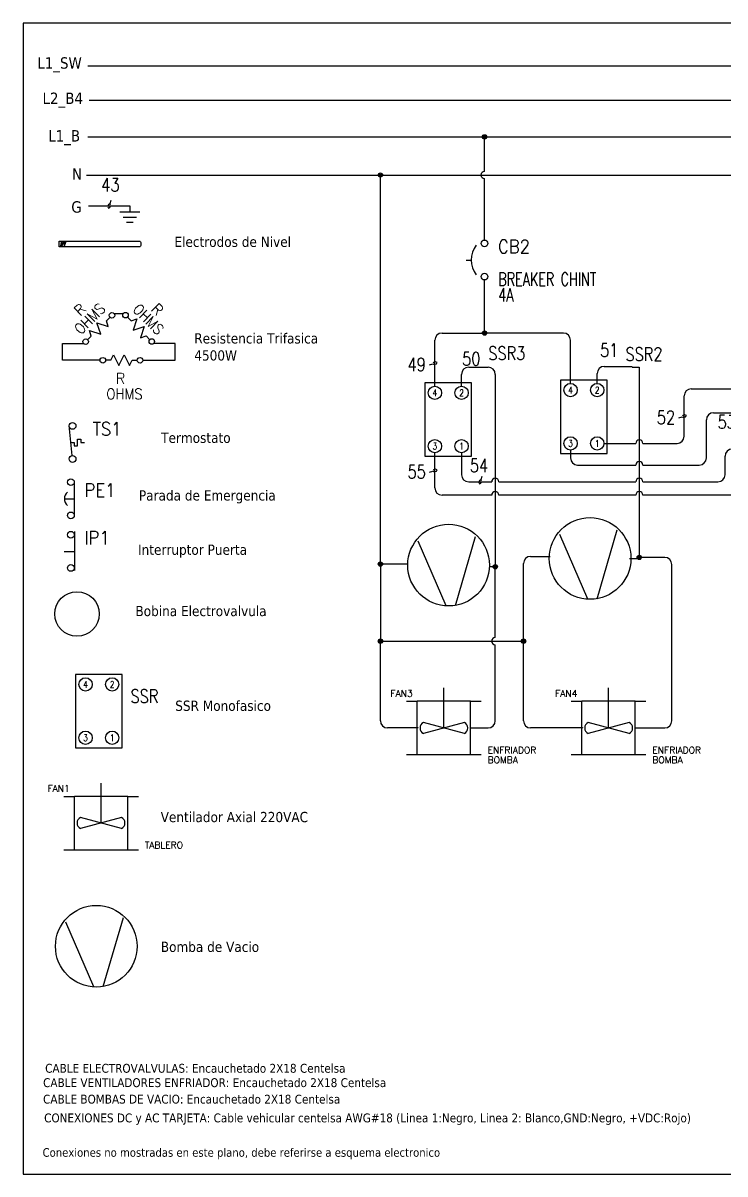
# Model space of a CAD drawing. Header units: millimetres. Extents: x 123.5 to 144.3, y 105.4 to 121.6.
# Drawn here: x 123.51 to 133.38, y 105.41 to 121.59 of the extents above; entities that cross this region are included whole.
import ezdxf
from ezdxf.enums import TextEntityAlignment as Align

# ---------------------------------------------------------------- set-up
doc = ezdxf.new("R2010")
doc.units = ezdxf.units.MM
doc.linetypes.add('HIDDEN2', pattern=[0.1875, 0.125, -0.0625])
for name, color, linetype in [('BLK_12AWG', 7, 'Continuous'), ('DESC', 250, 'Continuous'), ('MISC', 7, 'Continuous'), ('SYMS', 7, 'Continuous'), ('TAGS', 250, 'Continuous'), ('TERMS', 250, 'Continuous'), ('WIREFIXED', 7, 'Continuous'), ('WIRES', 7, 'Continuous')]:
    doc.layers.add(name, color=color, linetype=linetype)
doc.layers.add('WIRENO', color=7, linetype='Continuous', true_color=0x000000)
doc.styles.add('SLDTEXTSTYLE0', font='tahoma.ttf')
doc.styles.get("Standard").update_dxf_attribs({"font": 'tahoma.ttf'})
doc.styles.add('WD', font='romans.shx')

# ---------------------------------------------------------------- blocks, each defined once
blk = doc.blocks.new('Nivel')
at = {"layer": 'WIRENO'}
for p, q in [((103.38, 60.01), (103.74, 61.39)), ((103.74, 61.39), (103.74, 60.1)), ((103.74, 60.1), (104.25, 61.39)), ((104.25, 61.39), (104.25, 60.07)), ((104.25, 60.07), (104.74, 61.36))]:
    blk.add_line(p, q, dxfattribs=at)
blk.add_lwpolyline([(103.12, 61.39), (121.77, 61.39, -0.414214), (122.27, 60.89), (122.27, 60.54, -0.414214), (121.77, 60.04), (103.12, 60.04)], format="xyb", close=True, dxfattribs=at)
blk = doc.blocks.new('VTS12')
at = {"linetype": 'Continuous'}
blk.add_line((-0.002, -0.123), (-0.033, 0.159), dxfattribs=at)
for p, q in [((-0.015, 0), (0.017, 0)), ((0.017, 0), (0.017, -0.031)), ((0.048, -0.031), (0.048, 0.031)), ((0.048, 0.031), (0.079, 0.031)), ((0.079, 0.031), (0.079, 0)), ((0.079, 0), (0.111, 0)), ((0.017, -0.031), (0.048, -0.031))]:
    blk.add_line(p, q)
for centre in [(0, 0.155), (0, -0.155)]:
    blk.add_circle(centre, 0.0322)
at = {"style": 'WD'}
for tag, p, width in [('INST', (0.189, 0.39), 0.7), ('LOC', (0.189, 0.221), 0.7), ('TAG1', (0.189, 0.064), 0.9), ('XREF', (0.191, -0.09), 0.7), ('DESC1', (0.191, -0.242), 0.7), ('DESC2', (0.191, -0.398), 0.7), ('RATING1', (0.188, -0.554), 0.7), ('WDTAGALT', (0.187, -0.716), 0.7)]:
    blk.add_attdef(tag, p, '', height=0.125, dxfattribs=dict(at, width=width))
at = {"linetype": 'Continuous', "style": 'WD'}
for tag, height, flags, p in [('TERM01', 0.125, 8, (-0.055, 0.207)), ('MFG', 0.01, 9, (-0.08, -0.088)), ('CAT', 0.01, 9, (-0.08, -0.073))]:
    blk.add_attdef(tag, text='', height=height, dxfattribs=dict(at, flags=flags)).set_placement(p, align=Align.RIGHT)
at = {"color": 7, "style": 'WD', "flags": 1}
for tag, p in [('X2TERM01', (0, 0.188)), ('X8TERM02', (0, -0.188))]:
    blk.add_attdef(tag, p, '', height=0.0125, dxfattribs=at)
at = {"color": 7, "style": 'WD'}
for tag, p in [('X4LINK', (-0.109, 0)), ('X1LINK', (0.156, 0))]:
    blk.add_attdef(tag, p, '', height=0.01, dxfattribs=at)
at = {"style": 'WD'}
for tag, flags, p in [('CONTACT', 1, (-0.08, -0.053)), ('FAMILY', 9, (-0.08, -0.036))]:
    blk.add_attdef(tag, text='', height=0.01, dxfattribs=dict(at, flags=flags)).set_placement(p, align=Align.RIGHT)
at = {"linetype": 'Continuous', "style": 'WD', "flags": 8}
blk.add_attdef('TERM02', text='', height=0.125, dxfattribs=at).set_placement((-0.041, -0.213), align=Align.TOP_RIGHT)
at = {"linetype": 'Continuous', "style": 'WD', "flags": 9}
blk.add_attdef('ASSYCODE', text='', height=0.01, dxfattribs=at).set_placement((-0.094, -0.125), align=Align.CENTER)
blk = doc.blocks.new('VPB12M')
for p, q in [((0.034, -0.156), (0.034, 0.156)), ((-0.065, 0), (0.034, 0))]:
    blk.add_line(p, q)
for centre in [(0, 0.156), (0, -0.156)]:
    blk.add_circle(centre, 0.0312)
blk.add_arc((0.016, 0), 0.0781, 126.8699, 233.1301)
at = {"style": 'WD'}
for tag, p, width in [('INST', (0.127, 0.343), 0.7), ('LOC', (0.127, 0.174), 0.7), ('TAG1', (0.127, 0.018), 0.9), ('XREF', (0.129, -0.137), 0.7), ('DESC1', (0.129, -0.289), 0.7), ('DESC2', (0.129, -0.445), 0.7)]:
    blk.add_attdef(tag, p, '', height=0.125, dxfattribs=dict(at, width=width))
at = {"linetype": 'Continuous', "style": 'WD'}
for tag, height, flags, p in [('TERM01', 0.125, 8, (-0.055, 0.207)), ('MFG', 0.01, 9, (-0.111, -0.088)), ('CAT', 0.01, 9, (-0.111, -0.073))]:
    blk.add_attdef(tag, text='', height=height, dxfattribs=dict(at, flags=flags)).set_placement(p, align=Align.RIGHT)
at = {"color": 7, "style": 'WD', "flags": 1}
for tag, p in [('X2TERM01', (0, 0.188)), ('X8TERM02', (0, -0.188))]:
    blk.add_attdef(tag, p, '', height=0.0125, dxfattribs=at)
at = {"color": 7, "style": 'WD'}
for tag, p in [('X4LINK', (-0.141, 0)), ('X1LINK', (0.125, 0))]:
    blk.add_attdef(tag, p, '', height=0.01, dxfattribs=at)
at = {"style": 'WD'}
for tag, flags, p in [('CONTACT', 1, (-0.111, -0.053)), ('FAMILY', 9, (-0.111, -0.036))]:
    blk.add_attdef(tag, text='', height=0.01, dxfattribs=dict(at, flags=flags)).set_placement(p, align=Align.RIGHT)
at = {"linetype": 'Continuous', "style": 'WD', "flags": 9}
blk.add_attdef('ASSYCODE', text='', height=0.01, dxfattribs=at).set_placement((-0.125, -0.106), align=Align.CENTER)
at = {"linetype": 'Continuous', "style": 'WD', "flags": 8}
blk.add_attdef('TERM02', text='', height=0.125, dxfattribs=at).set_placement((-0.041, -0.213), align=Align.TOP_RIGHT)
blk = doc.blocks.new('VPB12')
for p, q in [((0.033, 0.185), (0.033, -0.18)), ((-0.064, 0), (0.033, 0))]:
    blk.add_line(p, q)
for centre in [(0, 0.156), (0, -0.156)]:
    blk.add_circle(centre, 0.0312)
at = {"style": 'WD'}
for tag, p, width in [('INST', (0.127, 0.39), 0.7), ('LOC', (0.127, 0.221), 0.7), ('TAG1', (0.127, 0.064), 0.9), ('XREF', (0.129, -0.09), 0.7), ('DESC1', (0.129, -0.242), 0.7), ('DESC2', (0.129, -0.398), 0.7)]:
    blk.add_attdef(tag, p, '', height=0.125, dxfattribs=dict(at, width=width))
at = {"linetype": 'Continuous', "style": 'WD'}
for tag, height, flags, p in [('TERM01', 0.125, 8, (-0.055, 0.222)), ('MFG', 0.01, 9, (0.014, -0.088)), ('CAT', 0.01, 9, (0.014, -0.073))]:
    blk.add_attdef(tag, text='', height=height, dxfattribs=dict(at, flags=flags)).set_placement(p, align=Align.RIGHT)
at = {"color": 7, "style": 'WD', "flags": 1}
for tag, p in [('X2TERM01', (0, 0.188)), ('X8TERM02', (0, -0.188))]:
    blk.add_attdef(tag, p, '', height=0.0125, dxfattribs=at)
at = {"color": 7, "style": 'WD'}
for tag, p in [('X4LINK', (-0.125, 0)), ('X1LINK', (0.125, 0))]:
    blk.add_attdef(tag, p, '', height=0.01, dxfattribs=at)
at = {"style": 'WD'}
for tag, flags, p in [('CONTACT', 1, (0.014, -0.053)), ('FAMILY', 9, (0.014, -0.036))]:
    blk.add_attdef(tag, text='', height=0.01, dxfattribs=dict(at, flags=flags)).set_placement(p, align=Align.RIGHT)
at = {"linetype": 'Continuous', "style": 'WD', "flags": 9}
blk.add_attdef('ASSYCODE', text='', height=0.01, dxfattribs=at).set_placement((-0.001, -0.105), align=Align.CENTER)
at = {"linetype": 'Continuous', "style": 'WD', "flags": 8}
blk.add_attdef('TERM02', text='', height=0.125, dxfattribs=at).set_placement((-0.041, -0.229), align=Align.TOP_RIGHT)
blk = doc.blocks.new('HCR1')
blk.add_circle((0, 0), 0.1562)
at = {"style": 'WD'}
for tag, height, width, p in [('INST', 0.0625, 0.7, (0.0055, 0.4286)), ('LOC', 0.0625, 0.7, (0.0055, 0.3438)), ('TAG1', 0.1094, 0.9, (0, 0.2024))]:
    blk.add_attdef(tag, text='', height=height, dxfattribs=dict(at, width=width)).set_placement(p, align=Align.CENTER)
at = {"style": 'WD', "flags": 9}
blk.add_attdef('FAMILY', text='', height=0.01, dxfattribs=at).set_placement((-0.0053, 0.1698), align=Align.CENTER)
at = {"linetype": 'Continuous', "style": 'WD', "flags": 1}
for tag, p in [('CAT', (0, 0.1593)), ('MFG', (0, 0.1404))]:
    blk.add_attdef(tag, text='', height=0.01, dxfattribs=at).set_placement(p, align=Align.MIDDLE)
at = {"style": 'WD'}
for tag, p, height, width in [('DESC1', (1.126, 0.0601), 0.1094, 0.9), ('DESC2', (1.126, -0.0828), 0.1094, 0.9), ('DESC3', (1.126, -0.2256), 0.1094, 0.9), ('XREFNO', (1.3251, -0.3928), 0.0938, 0.8), ('XREFNC', (1.3151, -0.5165), 0.0938, 0.8)]:
    blk.add_attdef(tag, p, '', height=height, dxfattribs=dict(at, width=width))
at = {"linetype": 'Continuous', "style": 'WD', "flags": 9}
blk.add_attdef('ASSYCODE', text='', height=0.01, dxfattribs=at).set_placement((0, 0.125), align=Align.CENTER)
at = {"style": 'WD', "flags": 1}
for tag, p in [('X4TERM01', (-0.1562, 0)), ('X1TERM02', (0.1562, 0))]:
    blk.add_attdef(tag, p, '', height=0.0109, dxfattribs=at)
at = {"linetype": 'Continuous', "style": 'WD'}
blk.add_attdef('TERM01', text='', height=0.0625, dxfattribs=at).set_placement((-0.2, -0.0349), align=Align.TOP_RIGHT)
blk.add_attdef('TERM02', text='', height=0.0625, dxfattribs=at).set_placement((0.2, -0.0349), align=Align.TOP_LEFT)
at = {"style": 'WD', "width": 0.8, "flags": 8}
for tag, p in [('NO', (1.1233, -0.3928)), ('NC', (1.1207, -0.5165))]:
    blk.add_attdef(tag, p, '', height=0.0938, dxfattribs=at)
blk = doc.blocks.new('HRE1T')
for p, q in [((-0.125, 0), (-0.188, 0)), ((-0.125, 0), (-0.094, 0.062)), ((-0.094, 0.062), (-0.031, -0.062)), ((-0.031, -0.062), (0.031, 0.062)), ((0.031, 0.062), (0.094, -0.062)), ((0.094, -0.062), (0.125, 0)), ((0.125, 0), (0.188, 0))]:
    blk.add_line(p, q)
for centre in [(-0.218, 0), (0.218, 0)]:
    blk.add_circle(centre, 0.0322)
at = {"style": 'WD'}
for tag, width, p in [('INST', 0.7, (0, 0.888)), ('LOC', 0.7, (0, 0.719)), ('DESC1', 0.7, (0, 0.562)), ('DESC2', 0.7, (0, 0.406)), ('RATING1', 0.9, (0.006, 0.094))]:
    blk.add_attdef(tag, text='', height=0.125, dxfattribs=dict(at, width=width)).set_placement(p, align=Align.CENTER)
blk.add_attdef('TAG1', text='', height=0.125, dxfattribs=at).set_placement((0, 0.25), align=Align.CENTER)
for tag, p, height, flags in [('FAMILY', (0.205, 0.152), 0.01, 9), ('X4TERM01', (-0.25, 0), 0.0125, 1), ('X1TERM02', (0.25, 0), 0.0125, 1)]:
    blk.add_attdef(tag, p, '', height=height, dxfattribs=dict(at, flags=flags))
at = {"linetype": 'Continuous', "style": 'WD', "flags": 9}
for tag, p in [('ASSYCODE', (0.219, 0.062)), ('MFG', (0.228, 0.089)), ('CAT', (0.23, 0.108))]:
    blk.add_attdef(tag, text='', height=0.01, dxfattribs=at).set_placement(p, align=Align.CENTER)
at = {"linetype": 'Continuous', "style": 'WD', "flags": 8}
blk.add_attdef('TERM01', text='', height=0.125, dxfattribs=at).set_placement((-0.312, -0.047), align=Align.TOP_RIGHT)
at = {"style": 'WD', "width": 0.9}
blk.add_attdef('RATING2', text='', height=0.125, dxfattribs=at).set_placement((0.006, -0.125), align=Align.TOP_CENTER)
at = {"linetype": 'Continuous', "style": 'WD', "flags": 8}
blk.add_attdef('TERM02', text='', height=0.125, dxfattribs=at).set_placement((0.312, -0.047), align=Align.TOP_LEFT)
blk = doc.blocks.new('VGND2')
for p, q in [((0.09375, 0), (-0.09375, 0)), ((-0.0625, -0.046875), (0.0625, -0.046875)), ((-0.03125, -0.09375), (0.03125, -0.09375))]:
    blk.add_line(p, q)
at = {"style": 'WD', "flags": 1}
blk.add_attdef('X2TERM01', (0, 0), '', height=0.01, dxfattribs=at)
blk = doc.blocks.new('VM1_AXIAL_FLOW_FAN1')
for p, q in [((0, 0), (0, 0.75)), ((-0.7, 0.5), (-0.5, 0.5)), ((-0.5, -0.5), (-0.5, 0.5)), ((0.5, 0.5), (-0.5, 0.5)), ((0.5, -0.5), (0.5, 0.5)), ((0.5, 0.5), (0.7, 0.5)), ((0.386, -0.104), (-0.386, 0.104)), ((0.386, 0.104), (-0.386, -0.104)), ((-0.7, -0.5), (-0.5, -0.5)), ((-0.5, -0.5), (0.5, -0.5)), ((0.5, -0.5), (0.7, -0.5))]:
    blk.add_line(p, q)
for centre, start, end in [((-0.333, 0), 117.1247, 242.8753), ((0.333, 0), 297.1247, 62.8753)]:
    blk.add_arc(centre, 0.116, start, end)
at = {"style": 'WD'}
for tag, height, p in [('INST', 0.125, (-0.585, 0.957)), ('LOC', 0.125, (-0.588, 0.777)), ('TAG1', 0.125, (-0.585, 0.586)), ('TERM01', 0.0625, (-0.51, 0.016))]:
    blk.add_attdef(tag, text='', height=height, dxfattribs=at).set_placement(p, align=Align.RIGHT)
for tag, p, height in [('X2TERM04', (0, 0.75), 0.005), ('TERM04', (0.009, 0.76), 0.0625), ('X4TERM01', (-0.5, 0), 0.01), ('X1TERM03', (0.5, 0), 0.005), ('TERM03', (0.511, 0.012), 0.0625), ('RATING1', (0.82, -0.261), 0.125), ('DESC1', (0.82, -0.477), 0.125), ('X8TERM02', (0, -0.5), 0.005), ('TERM02', (0.002, -0.573), 0.0625), ('DESC2', (0.82, -0.661), 0.125), ('DESC3', (0.82, -0.851), 0.125), ('WDTAGALT', (0.827, -1.032), 0.125)]:
    blk.add_attdef(tag, p, '', height=height, dxfattribs=at)
blk.add_attdef('XREF', text='', height=0.0625, rotation=0.0625, dxfattribs=at).set_placement((0.743, 0.595), align=Align.TOP_CENTER)
at = {"style": 'WD', "flags": 1}
for tag, p in [('FAMILY', (-0.659, -0.3)), ('CAT', (-0.659, -0.345)), ('MFG', (-0.657, -0.376)), ('ASSYCODE', (-0.629, -0.405)), ('WDTYPE', (-0.644, -0.442))]:
    blk.add_attdef(tag, text='', height=0.01, dxfattribs=at).set_placement(p, align=Align.CENTER)
blk = doc.blocks.new('VCB1')
at = {"linetype": 'HIDDEN2'}
blk.add_line((-0.171, 0), (-0.125, 0), dxfattribs=at)
for centre in [(0, 0.156), (0, -0.156)]:
    blk.add_circle(centre, 0.0312)
blk.add_arc((0.109, 0), 0.234, 143.1301, 216.8699)
at = {"style": 'WD'}
for tag, p, width in [('INST', (0.219, 0.388), 0.7), ('LOC', (0.219, 0.219), 0.7), ('TAG1', (0.127, 0.064), 0.9), ('XREF', (0.129, -0.09), 0.7), ('DESC1', (0.129, -0.242), 0.7), ('DESC2', (0.129, -0.389), 0.7)]:
    blk.add_attdef(tag, p, '', height=0.125, dxfattribs=dict(at, width=width))
at = {"linetype": 'Continuous', "style": 'WD'}
for tag, height, flags, p in [('TERM01', 0.125, 8, (-0.055, 0.207)), ('MFG', 0.01, 9, (-0.142, -0.088)), ('CAT', 0.01, 9, (-0.142, -0.073))]:
    blk.add_attdef(tag, text='', height=height, dxfattribs=dict(at, flags=flags)).set_placement(p, align=Align.RIGHT)
at = {"style": 'WD', "width": 0.7}
blk.add_attdef('RATING1', text='', height=0.125, dxfattribs=at).set_placement((-0.188, 0.062), align=Align.RIGHT)
at = {"color": 7, "style": 'WD', "flags": 1}
for tag, p in [('X2TERM01', (0, 0.188)), ('X8TERM02', (0, -0.188))]:
    blk.add_attdef(tag, p, '', height=0.0125, dxfattribs=at)
at = {"color": 7, "style": 'WD'}
for tag, p in [('X4LINK', (-0.25, 0)), ('X1LINK', (0, 0))]:
    blk.add_attdef(tag, p, '', height=0.01, dxfattribs=at)
at = {"linetype": 'Continuous', "style": 'WD', "flags": 9}
blk.add_attdef('ASSYCODE', text='', height=0.01, dxfattribs=at).set_placement((-0.153, -0.106), align=Align.CENTER)
at = {"style": 'WD', "flags": 9}
for tag, p in [('FAMILY', (-0.142, -0.036)), ('CONTACT', (-0.129, -0.129))]:
    blk.add_attdef(tag, text='', height=0.01, dxfattribs=at).set_placement(p, align=Align.RIGHT)
at = {"linetype": 'Continuous', "style": 'WD', "flags": 8}
blk.add_attdef('TERM02', text='', height=0.125, dxfattribs=at).set_placement((-0.041, -0.213), align=Align.TOP_RIGHT)
blk = doc.blocks.new('WDDOT')
for radius in [0.03, 0.0187, 0.00929]:
    blk.add_circle((0, 0), radius)
blk = doc.blocks.new('bombavacio')
at = {"layer": 'DESC'}
for p, q in [((129.421, 115.258), (129.815, 114.349)), ((129.95, 114.349), (130.233, 115.319))]:
    blk.add_line(p, q, dxfattribs=at)
blk.add_circle((129.852, 114.915), 0.574, dxfattribs=at)
blk = doc.blocks.new('VDV1TFL')
for p, q in [((-0.344, 0.344), (-0.344, -0.344)), ((0.094, 0.344), (-0.344, 0.344)), ((0.094, -0.344), (0.094, 0.344)), ((-0.344, -0.344), (0.094, -0.344))]:
    blk.add_line(p, q)
for centre in [(-0.25, 0.25), (0, 0.25), (-0.25, -0.25), (0, -0.25)]:
    blk.add_circle(centre, 0.0625)
at = {"style": 'WD', "width": 0.7}
for tag, p in [('INST', (-0.119, 0.545)), ('LOC', (-0.119, 0.375)), ('RATING2', (-0.125, -0.156))]:
    blk.add_attdef(tag, text='', height=0.125, dxfattribs=at).set_placement(p, align=Align.CENTER)
at = {"style": 'WD', "flags": 1}
for tag, p in [('X2TERM04', (-0.25, 0.312)), ('X2TERM02', (0, 0.312)), ('X4TERM04', (-0.312, 0.25)), ('X1TERM02', (0.062, 0.25)), ('X4TERM03', (-0.312, -0.25)), ('X8TERM03', (-0.25, -0.312)), ('X8TERM01', (0, -0.312)), ('X1TERM01', (0.062, -0.25))]:
    blk.add_attdef(tag, p, '', height=0.0125, dxfattribs=at)
at = {"linetype": 'Continuous', "style": 'WD', "width": 0.8, "flags": 8}
for tag, p in [('TERM04', (-0.25, 0.25)), ('TERM02', (0, 0.25)), ('TERM03', (-0.25, -0.25)), ('TERM01', (0, -0.25))]:
    blk.add_attdef(tag, text='', height=0.0625, dxfattribs=at).set_placement(p, align=Align.MIDDLE)
at = {"style": 'WD', "width": 0.7}
blk.add_attdef('RATING1', text='', height=0.125, dxfattribs=at).set_placement((-0.125, 0.062), align=Align.MIDDLE)
at = {"style": 'WD'}
for tag, p, width in [('TAG1', (0.172, 0.077), 0.8), ('DESC1', (0.172, -0.079), 0.7), ('DESC2', (0.172, -0.235), 0.7), ('XREF', (0.172, -0.391), 0.7)]:
    blk.add_attdef(tag, p, '', height=0.125, dxfattribs=dict(at, width=width))
at = {"style": 'WD', "flags": 9}
blk.add_attdef('FAMILY', text='', height=0.01, dxfattribs=at).set_placement((-0.13, -0.08), align=Align.CENTER)
at = {"linetype": 'Continuous', "style": 'WD', "flags": 1}
for tag, p in [('MFG', (-0.125, -0.11)), ('CAT', (-0.125, -0.091))]:
    blk.add_attdef(tag, text='', height=0.01, dxfattribs=at).set_placement(p, align=Align.MIDDLE)
at = {"linetype": 'Continuous', "style": 'WD', "flags": 9}
blk.add_attdef('ASSYCODE', text='', height=0.01, dxfattribs=at).set_placement((-0.125, -0.125), align=Align.CENTER)
blk = doc.blocks.new('WD_WNH')
at = {"linetype": 'Continuous', "style": 'WD', "width": 0.8}
blk.add_attdef('WIRENO', text='', height=0.125, dxfattribs=at).set_placement((0, 0.062), align=Align.CENTER)
at = {"style": 'WD', "flags": 1}
for tag, p in [('W01USER', (0, 0.078)), ('W02USER', (0, 0.07)), ('W03USER', (0, 0.062)), ('W04USER', (0, 0.055)), ('W05USER', (0, 0.047)), ('W06USER', (0, 0.039)), ('W07USER', (0, 0.031)), ('W08USER', (0, 0.023)), ('W09USER', (0, 0.016)), ('W10USER', (0, 0.008))]:
    blk.add_attdef(tag, text='', height=0.005, dxfattribs=at).set_placement(p, align=Align.CENTER)
blk = doc.blocks.new('WD_WNV')
at = {"linetype": 'Continuous', "style": 'WD', "width": 0.8}
blk.add_attdef('WIRENO', text='', height=0.125, dxfattribs=at).set_placement((-0.05, 0), align=Align.MIDDLE_RIGHT)
at = {"style": 'WD', "flags": 1}
for tag, p in [('W01USER', (-0.062, 0.094)), ('W02USER', (-0.062, 0.086)), ('W03USER', (-0.062, 0.078)), ('W04USER', (-0.062, 0.07)), ('W05USER', (-0.062, 0.062)), ('W06USER', (-0.062, 0.055)), ('W07USER', (-0.062, 0.047)), ('W08USER', (-0.062, 0.039)), ('W09USER', (-0.062, 0.031)), ('W10USER', (-0.062, 0.023))]:
    blk.add_attdef(tag, text='', height=0.005, dxfattribs=at).set_placement(p, align=Align.CENTER)

msp = doc.modelspace()

# ---------------------------------------------------------------- linework, layer by layer
at = {"color": 7, "linetype": 'Continuous'}
for p, q in [((144.256, 121.59), (123.506, 121.59)), ((123.506, 121.59), (123.506, 105.405)), ((123.506, 105.405), (144.256, 105.405))]:
    msp.add_line(p, q, dxfattribs=at)
at = {"layer": 'BLK_12AWG'}
for p, q in [((124.418, 120.99), (142.793, 120.99)), ((124.438, 120.507), (142.813, 120.507)), ((124.418, 119.99), (142.793, 119.99)), ((129.998, 119.503), (129.998, 119.99)), ((124.401, 119.453), (142.776, 119.453)), ((128.534, 113.981), (128.534, 119.453)), ((129.998, 118.539), (129.998, 119.403))]:
    msp.add_line(p, q, dxfattribs=at)
msp.add_arc((129.998, 119.453), 0.05, 90, 270, dxfattribs=at)
at = {"layer": 'WIREFIXED'}
for points in [[(124.743, 119.093), (124.727, 119.048), (124.708, 119.038), (124.698, 119.008), (124.708, 118.989), (124.727, 118.998), (124.737, 119.028), (124.732, 119.038)], [(129.225, 116.782), (129.271, 116.797), (129.291, 116.787), (129.32, 116.797), (129.33, 116.817), (129.31, 116.827), (129.281, 116.817), (129.276, 116.807)], [(132.732, 116.037), (132.778, 116.053), (132.798, 116.043), (132.827, 116.053), (132.837, 116.072), (132.817, 116.082), (132.788, 116.072), (132.783, 116.062)], [(129.225, 115.274), (129.271, 115.289), (129.291, 115.279), (129.32, 115.289), (129.33, 115.309), (129.31, 115.319), (129.281, 115.309), (129.276, 115.299)], [(129.962, 115.214), (129.947, 115.168), (129.927, 115.158), (129.917, 115.129), (129.927, 115.109), (129.947, 115.119), (129.957, 115.149), (129.952, 115.158)]]:
    msp.add_lwpolyline(points, dxfattribs=at)
at = {"layer": 'WIRES'}
for p, q in [((124.427, 119.018), (125.008, 119.018)), ((125.008, 119.018), (125.008, 118.933)), ((129.998, 117.23), (129.998, 117.976)), ((124.785, 117.507), (124.92, 117.507)), ((129.4, 117.23), (129.998, 117.23)), ((131.108, 117.23), (129.998, 117.23)), ((124.06, 116.848), (124.06, 117.083)), ((124.06, 117.083), (124.36, 117.083)), ((125.644, 117.085), (125.344, 117.085)), ((125.644, 116.848), (125.644, 117.085)), ((129.3, 116.484), (129.3, 117.13)), ((131.208, 116.523), (131.208, 117.13)), ((124.59, 116.848), (124.06, 116.848)), ((125.19, 116.848), (125.644, 116.848)), ((129.775, 116.75), (130.049, 116.75)), ((131.683, 116.762), (132.075, 116.762)), ((132.075, 116.75), (132.175, 116.75)), ((132.175, 116.75), (132.175, 114.056)), ((129.675, 116.484), (129.675, 116.65)), ((130.149, 116.65), (130.149, 113.944)), ((131.583, 116.523), (131.583, 116.662)), ((132.907, 116.446), (134.29, 116.446)), ((132.807, 115.779), (132.807, 116.346)), ((133.219, 116.11), (134.24, 116.11)), ((133.119, 115.475), (133.119, 116.01)), ((131.208, 115.585), (131.208, 115.475)), ((131.676, 115.679), (132.125, 115.679)), ((132.225, 115.679), (132.707, 115.679)), ((129.3, 115.052), (129.3, 115.546)), ((129.675, 115.546), (129.675, 115.239)), ((133.381, 115.239), (133.381, 115.499)), ((131.308, 115.375), (132.125, 115.375)), ((132.225, 115.375), (133.019, 115.375)), ((129.775, 115.139), (130.099, 115.139)), ((130.199, 115.139), (132.125, 115.139)), ((132.225, 115.139), (133.281, 115.139)), ((130.099, 114.952), (129.4, 114.952)), ((132.125, 114.952), (130.199, 114.952)), ((133.492, 114.952), (132.225, 114.952)), ((128.918, 113.981), (128.533, 113.981)), ((128.533, 113.981), (128.533, 112.898)), ((130.149, 113.944), (130.062, 113.944)), ((130.149, 112.948), (130.149, 113.944)), ((130.547, 112.898), (130.547, 113.99)), ((130.647, 114.09), (130.919, 114.09)), ((132.175, 114.056), (132.038, 114.056)), ((132.533, 114.076), (132.175, 114.076)), ((132.633, 111.777), (132.633, 113.976)), ((128.533, 112.898), (130.547, 112.898)), ((128.533, 111.777), (128.533, 112.898)), ((130.149, 111.777), (130.149, 112.848)), ((130.547, 111.777), (130.547, 112.898)), ((129.052, 111.677), (128.633, 111.677)), ((129.802, 111.677), (130.049, 111.677)), ((131.369, 111.677), (130.647, 111.677)), ((132.119, 111.677), (132.533, 111.677))]:
    msp.add_line(p, q, dxfattribs=at)
for centre, radius, start, end in [((129.4, 117.13), 0.1, 90, 180), ((131.108, 117.13), 0.1, 0, 90), ((129.775, 116.65), 0.1, 90, 180), ((130.049, 116.65), 0.1, 0, 90), ((131.683, 116.662), 0.1, 90, 180), ((132.907, 116.346), 0.1, 90, 180), ((133.219, 116.01), 0.1, 90, 180), ((132.175, 115.679), 0.05, 0, 180), ((132.707, 115.779), 0.1, 270, 0), ((133.481, 115.499), 0.1, 90, 180), ((131.308, 115.475), 0.1, 180, 270), ((132.175, 115.375), 0.05, 0, 180), ((133.019, 115.475), 0.1, 270, 0), ((129.775, 115.239), 0.1, 180, 270), ((133.281, 115.239), 0.1, 270, 0), ((130.149, 115.139), 0.05, 0, 180), ((132.175, 115.139), 0.05, 0, 180), ((129.4, 115.052), 0.1, 180, 270), ((130.149, 114.952), 0.05, 0, 180), ((132.175, 114.952), 0.05, 0, 180), ((130.647, 113.99), 0.1, 90, 180), ((132.533, 113.976), 0.1, 0, 90), ((130.149, 112.898), 0.05, 90, 270), ((128.633, 111.777), 0.1, 180, 270), ((130.049, 111.777), 0.1, 270, 0), ((130.647, 111.777), 0.1, 180, 270), ((132.533, 111.777), 0.1, 270, 0)]:
    msp.add_arc(centre, radius, start, end, dxfattribs=at)

# ---------------------------------------------------------------- block references
at = {"layer": 'DESC'}
for p in [(1.631, -0.854), (-0.36, -0.948), (-5.316, -6.307)]:
    msp.add_blockref('bombavacio', p, dxfattribs=at)
at = {"layer": 'SYMS'}
for p in [(129.998, 119.99), (128.534, 119.453), (129.998, 117.23), (132.175, 114.076), (128.534, 113.981), (130.149, 113.944), (128.533, 112.898), (130.547, 112.898)]:
    msp.add_blockref('WDDOT', p, dxfattribs=at)
for name, p, xscale, yscale, zscale in [('VGND2', (125.008, 118.933), 1.5, 1.5, 1.5), ('HCR1', (124.265, 113.281), 2, 2, 2)]:
    msp.add_blockref(name, p, dxfattribs=dict(at, xscale=xscale, yscale=yscale, zscale=zscale))
ref = msp.add_blockref('VCB1', (129.998, 118.258), dxfattribs=dict(at, xscale=1.5, yscale=1.5, zscale=1.5))
ref.add_attrib('DESC2', '4A', (130.191, 117.674), dxfattribs={"layer": 'DESC', "height": 0.1875, "style": 'WD', "width": 0.7})
ref.add_attrib('DESC1', 'BREAKER CHINT ', (130.191, 117.895), dxfattribs={"layer": 'DESC', "height": 0.1875, "style": 'WD', "width": 0.7})
ref.add_attrib('TAG1', 'CB2', (130.188, 118.354), dxfattribs={"layer": 'TAGS', "height": 0.1875, "style": 'WD', "width": 0.9})
ref = msp.add_blockref('HRE1T', (124.572, 117.295), dxfattribs=dict(at, xscale=1.2, yscale=1.2, zscale=1.2, rotation=45))
ref.add_attrib('RATING1', 'OHMS', dxfattribs={"layer": 'MISC', "height": 0.15, "rotation": 45, "style": 'WD', "width": 0.9}).set_placement((124.498, 117.379), align=Align.CENTER)
ref.add_attrib('TAG1', 'R', dxfattribs={"layer": 'TAGS', "height": 0.15, "rotation": 45, "style": 'WD'}).set_placement((124.36, 117.507), align=Align.CENTER)
ref = msp.add_blockref('HRE1T', (125.132, 117.297), dxfattribs=dict(at, xscale=1.2, yscale=1.2, zscale=1.2, rotation=315))
ref.add_attrib('RATING1', 'OHMS', dxfattribs={"layer": 'MISC', "height": 0.15, "rotation": 315, "style": 'WD', "width": 0.9}).set_placement((125.216, 117.372), align=Align.CENTER)
ref.add_attrib('TAG1', 'R', dxfattribs={"layer": 'TAGS', "height": 0.15, "rotation": 315, "style": 'WD'}).set_placement((125.344, 117.51), align=Align.CENTER)
ref = msp.add_blockref('VDV1TFL', (129.675, 116.015), dxfattribs=dict(at, xscale=1.5, yscale=1.5, zscale=1.5))
ref.add_attrib('TERM03', '3', dxfattribs={"layer": 'TERMS', "linetype": 'Continuous', "height": 0.0938, "style": 'WD', "width": 0.8, "flags": 8}).set_placement((129.3, 115.64), align=Align.MIDDLE)
ref.add_attrib('TERM04', '4', dxfattribs={"layer": 'TERMS', "linetype": 'Continuous', "height": 0.0938, "style": 'WD', "width": 0.8, "flags": 8}).set_placement((129.3, 116.39), align=Align.MIDDLE)
ref.add_attrib('TERM02', '2', dxfattribs={"layer": 'TERMS', "linetype": 'Continuous', "height": 0.0938, "style": 'WD', "width": 0.8, "flags": 8}).set_placement((129.675, 116.39), align=Align.MIDDLE)
ref.add_attrib('TERM01', '1', dxfattribs={"layer": 'TERMS', "linetype": 'Continuous', "height": 0.0938, "style": 'WD', "width": 0.8, "flags": 8}).set_placement((129.675, 115.64), align=Align.MIDDLE)
ref.add_attrib('TAG1', 'SSR3', (130.051, 116.853), dxfattribs={"layer": 'TAGS', "height": 0.1875, "style": 'WD', "width": 0.8})
ref = msp.add_blockref('VDV1TFL', (131.583, 116.054), dxfattribs=dict(at, xscale=1.5, yscale=1.5, zscale=1.5))
ref.add_attrib('TERM03', '3', dxfattribs={"layer": 'TERMS', "linetype": 'Continuous', "height": 0.0938, "style": 'WD', "width": 0.8, "flags": 8}).set_placement((131.208, 115.679), align=Align.MIDDLE)
ref.add_attrib('TERM04', '4', dxfattribs={"layer": 'TERMS', "linetype": 'Continuous', "height": 0.0938, "style": 'WD', "width": 0.8, "flags": 8}).set_placement((131.208, 116.429), align=Align.MIDDLE)
ref.add_attrib('TERM02', '2', dxfattribs={"layer": 'TERMS', "linetype": 'Continuous', "height": 0.0938, "style": 'WD', "width": 0.8, "flags": 8}).set_placement((131.583, 116.429), align=Align.MIDDLE)
ref.add_attrib('TERM01', '1', dxfattribs={"layer": 'TERMS', "linetype": 'Continuous', "height": 0.0938, "style": 'WD', "width": 0.8, "flags": 8}).set_placement((131.583, 115.679), align=Align.MIDDLE)
ref.add_attrib('TAG1', 'SSR2', (131.981, 116.841), dxfattribs={"layer": 'TAGS', "height": 0.1875, "style": 'WD', "width": 0.8})
ref = msp.add_blockref('HRE1T', (124.89, 116.848), dxfattribs=dict(at, xscale=1.2, yscale=1.2, zscale=1.2))
ref.add_attrib('RATING1', 'OHMS', dxfattribs={"layer": 'MISC', "height": 0.15, "rotation": 360, "style": 'WD', "width": 0.9}).set_placement((124.933, 116.3), align=Align.CENTER)
ref.add_attrib('TAG1', 'R', dxfattribs={"layer": 'TAGS', "height": 0.15, "rotation": 360, "style": 'WD'}).set_placement((124.877, 116.517), align=Align.CENTER)
ref = msp.add_blockref('VTS12', (124.202, 115.693), dxfattribs=dict(at, xscale=1.5, yscale=1.5, zscale=1.5))
ref.add_attrib('TAG1', 'TS1', (124.486, 115.79), dxfattribs={"layer": 'TAGS', "height": 0.1875, "style": 'WD', "width": 0.9})
ref = msp.add_blockref('VPB12M', (124.18, 114.901), dxfattribs=dict(at, xscale=1.5, yscale=1.5, zscale=1.5))
ref.add_attrib('TAG1', 'PE1', (124.371, 114.928), dxfattribs={"layer": 'TAGS', "height": 0.1875, "style": 'WD', "width": 0.9})
ref = msp.add_blockref('VPB12', (124.18, 114.161), dxfattribs=dict(at, xscale=1.5, yscale=1.5, zscale=1.5))
ref.add_attrib('TAG1', 'IP1', (124.37, 114.258), dxfattribs={"layer": 'TAGS', "height": 0.1875, "style": 'WD', "width": 0.9})
ref = msp.add_blockref('VDV1TFL', (124.76, 111.915), dxfattribs=dict(at, xscale=1.5, yscale=1.5, zscale=1.5))
ref.add_attrib('TERM03', '3', dxfattribs={"layer": 'TERMS', "linetype": 'Continuous', "height": 0.0938, "style": 'WD', "width": 0.8, "flags": 8}).set_placement((124.385, 111.54), align=Align.MIDDLE)
ref.add_attrib('TERM04', '4', dxfattribs={"layer": 'TERMS', "linetype": 'Continuous', "height": 0.0938, "style": 'WD', "width": 0.8, "flags": 8}).set_placement((124.385, 112.29), align=Align.MIDDLE)
ref.add_attrib('TERM02', '2', dxfattribs={"layer": 'TERMS', "linetype": 'Continuous', "height": 0.0938, "style": 'WD', "width": 0.8, "flags": 8}).set_placement((124.76, 112.29), align=Align.MIDDLE)
ref.add_attrib('TERM01', '1', dxfattribs={"layer": 'TERMS', "linetype": 'Continuous', "height": 0.0938, "style": 'WD', "width": 0.8, "flags": 8}).set_placement((124.76, 111.54), align=Align.MIDDLE)
ref.add_attrib('TAG1', 'SSR', (125.018, 112.031), dxfattribs={"layer": 'TAGS', "height": 0.1875, "style": 'WD', "width": 0.8})
ref = msp.add_blockref('VM1_AXIAL_FLOW_FAN1', (129.427, 111.677), dxfattribs=dict(at, xscale=0.75, yscale=0.75, zscale=0.75))
ref.add_attrib('DESC1', 'ENFRIADOR', (130.042, 111.319), dxfattribs={"layer": 'DESC', "height": 0.0938, "style": 'WD'})
ref.add_attrib('DESC2', 'BOMBA', (130.042, 111.181), dxfattribs={"layer": 'DESC', "height": 0.0938, "style": 'WD'})
ref.add_attrib('X4TERM01', '44', (129.052, 111.677), dxfattribs={"layer": 'MISC', "height": 0.0075, "style": 'WD'})
ref.add_attrib('X1TERM03', '50', (129.802, 111.677), dxfattribs={"layer": 'MISC', "height": 0.00375, "style": 'WD'})
ref.add_attrib('TAG1', 'FAN3', dxfattribs={"layer": 'TAGS', "height": 0.0938, "style": 'WD'}).set_placement((128.988, 112.116), align=Align.RIGHT)
ref = msp.add_blockref('VM1_AXIAL_FLOW_FAN1', (131.744, 111.677), dxfattribs=dict(at, xscale=0.75, yscale=0.75, zscale=0.75))
ref.add_attrib('DESC1', 'ENFRIADOR', (132.359, 111.319), dxfattribs={"layer": 'DESC', "height": 0.0938, "style": 'WD'})
ref.add_attrib('DESC2', 'BOMBA', (132.359, 111.181), dxfattribs={"layer": 'DESC', "height": 0.0938, "style": 'WD'})
ref.add_attrib('X4TERM01', '44', (131.369, 111.677), dxfattribs={"layer": 'MISC', "height": 0.0075, "style": 'WD'})
ref.add_attrib('X1TERM03', '51', (132.119, 111.677), dxfattribs={"layer": 'MISC', "height": 0.00375, "style": 'WD'})
ref.add_attrib('TAG1', 'FAN4', dxfattribs={"layer": 'TAGS', "height": 0.0938, "style": 'WD'}).set_placement((131.305, 112.116), align=Align.RIGHT)
ref = msp.add_blockref('VM1_AXIAL_FLOW_FAN1', (124.603, 110.341), dxfattribs=dict(at, xscale=0.75, yscale=0.75, zscale=0.75))
ref.add_attrib('DESC1', 'TABLERO', (125.218, 109.983), dxfattribs={"layer": 'DESC', "height": 0.0938, "style": 'WD'})
ref.add_attrib('TAG1', 'FAN1', dxfattribs={"layer": 'TAGS', "height": 0.0938, "style": 'WD'}).set_placement((124.164, 110.781), align=Align.RIGHT)
at = {"layer": 'WIREFIXED'}
ref = msp.add_blockref('WD_WNH', (124.718, 119.018), dxfattribs=dict(at, xscale=1.5, yscale=1.5, zscale=1.5))
ref.add_attrib('WIRENOF', '43', dxfattribs={"linetype": 'Continuous', "height": 0.1875, "style": 'WD', "width": 0.8}).set_placement((124.735, 119.165), align=Align.BOTTOM_CENTER)
ref = msp.add_blockref('WD_WNV', (132.009, 117.01), dxfattribs=dict(at, xscale=1.5, yscale=1.5, zscale=1.5))
ref.add_attrib('WIRENOF', '51', dxfattribs={"linetype": 'Continuous', "height": 0.1875, "style": 'WD', "width": 0.8}).set_placement((131.881, 116.992), align=Align.MIDDLE_RIGHT)
ref = msp.add_blockref('WD_WNV', (129.3, 116.807), dxfattribs=dict(at, xscale=1.5, yscale=1.5, zscale=1.5))
ref.add_attrib('WIRENOF', '49', dxfattribs={"linetype": 'Continuous', "height": 0.1875, "style": 'WD', "width": 0.8}).set_placement((129.172, 116.789), align=Align.MIDDLE_RIGHT)
ref = msp.add_blockref('WD_WNV', (130.068, 116.887), dxfattribs=dict(at, xscale=1.5, yscale=1.5, zscale=1.5))
ref.add_attrib('WIRENOF', '50', dxfattribs={"linetype": 'Continuous', "height": 0.1875, "style": 'WD', "width": 0.8}).set_placement((129.94, 116.87), align=Align.MIDDLE_RIGHT)
ref = msp.add_blockref('WD_WNV', (132.807, 116.062), dxfattribs=dict(at, xscale=1.5, yscale=1.5, zscale=1.5))
ref.add_attrib('WIRENOF', '52', dxfattribs={"linetype": 'Continuous', "height": 0.1875, "style": 'WD', "width": 0.8}).set_placement((132.679, 116.045), align=Align.MIDDLE_RIGHT)
ref = msp.add_blockref('WD_WNH', (133.388, 115.682), dxfattribs=dict(at, xscale=1.5, yscale=1.5, zscale=1.5))
ref.add_attrib('WIRENOF', '53', dxfattribs={"linetype": 'Continuous', "height": 0.1875, "style": 'WD', "width": 0.8}).set_placement((133.406, 115.83), align=Align.BOTTOM_CENTER)
ref = msp.add_blockref('WD_WNH', (129.902, 115.071), dxfattribs=dict(at, xscale=1.5, yscale=1.5, zscale=1.5))
ref.add_attrib('WIRENOF', '54', dxfattribs={"linetype": 'Continuous', "height": 0.1875, "style": 'WD', "width": 0.8}).set_placement((129.92, 115.218), align=Align.BOTTOM_CENTER)
ref = msp.add_blockref('WD_WNV', (129.3, 115.299), dxfattribs=dict(at, xscale=1.5, yscale=1.5, zscale=1.5))
ref.add_attrib('WIRENOF', '55', dxfattribs={"linetype": 'Continuous', "height": 0.1875, "style": 'WD', "width": 0.8}).set_placement((129.172, 115.281), align=Align.MIDDLE_RIGHT)
at = {"layer": 'WIRENO', "xscale": 0.06, "yscale": 0.06, "zscale": 0.06}
msp.add_blockref('Nivel', (117.829, 114.84), dxfattribs=at)

# ---------------------------------------------------------------- texts
at = {"attachment_point": 1}
for s, width, gutter_width, insert, char_height in [('L1_SW', 0.37194, 0.05, (123.706, 121.109), 0.16), ('L2_B4', 0.37194, 0.05, (123.78, 120.612), 0.16), ('L1_B', 0.37194, 0.05, (123.86, 120.084), 0.16), ('N', 0.37194, 0.05, (124.194, 119.549), 0.16), ('G', 0.37194, 0.05, (124.185, 119.084), 0.16), ('\\A1;Electrodos de Nivel', 44.8708, 1, (125.636, 118.586), 0.144), ('\\A1;Resistencia Trifasica\\P4500W', 44.8708, 1, (125.915, 117.228), 0.144), ('\\A1;Termostato', 44.8708, 1, (125.449, 115.83), 0.144), ('\\A1;Parada de Emergencia', 44.8708, 1, (125.136, 115.02), 0.144), ('\\A1;Interruptor Puerta', 44.8708, 1, (125.124, 114.256), 0.144), ('\\A1;Bobina Electrovalvula', 44.8708, 1, (125.087, 113.394), 0.144), ('\\A1;SSR Monofasico', 44.8708, 1, (125.647, 112.062), 0.144), ('\\A1;Ventilador Axial 220VAC', 44.8708, 1, (125.442, 110.497), 0.144), ('\\A1;Bomba de Vacio', 44.8708, 1, (125.444, 108.672), 0.144), ('Conexiones no mostradas en este plano, debe referirse a esquema electronico', 9.45621, 0.05, (123.781, 105.768), 0.12)]:
    msp.add_mtext_dynamic_manual_height_columns(s, width=width, gutter_width=gutter_width, heights=[0], dxfattribs=dict(at, insert=insert, char_height=char_height))
at = {"color": 7, "linetype": 'Continuous', "lineweight": 0, "char_height": 0.1245, "attachment_point": 1, "style": 'SLDTEXTSTYLE0'}
for s, insert in [('CABLE ELECTROVALVULAS: Encauchetado 2X18 Centelsa', (123.817, 106.954)), ('CABLE VENTILADORES ENFRIADOR: Encauchetado 2X18 Centelsa', (123.788, 106.752)), ('CABLE BOMBAS DE VACIO: Encauchetado 2X18 Centelsa', (123.788, 106.52)), ('CONEXIONES DC y AC TARJETA: Cable vehicular centelsa AWG#18 (Linea 1:Negro, Linea 2: Blanco,GND:Negro, +VDC:Rojo)', (123.803, 106.256))]:
    msp.add_mtext(s, dxfattribs=dict(at, insert=insert))

doc.saveas('drawing.dxf')
